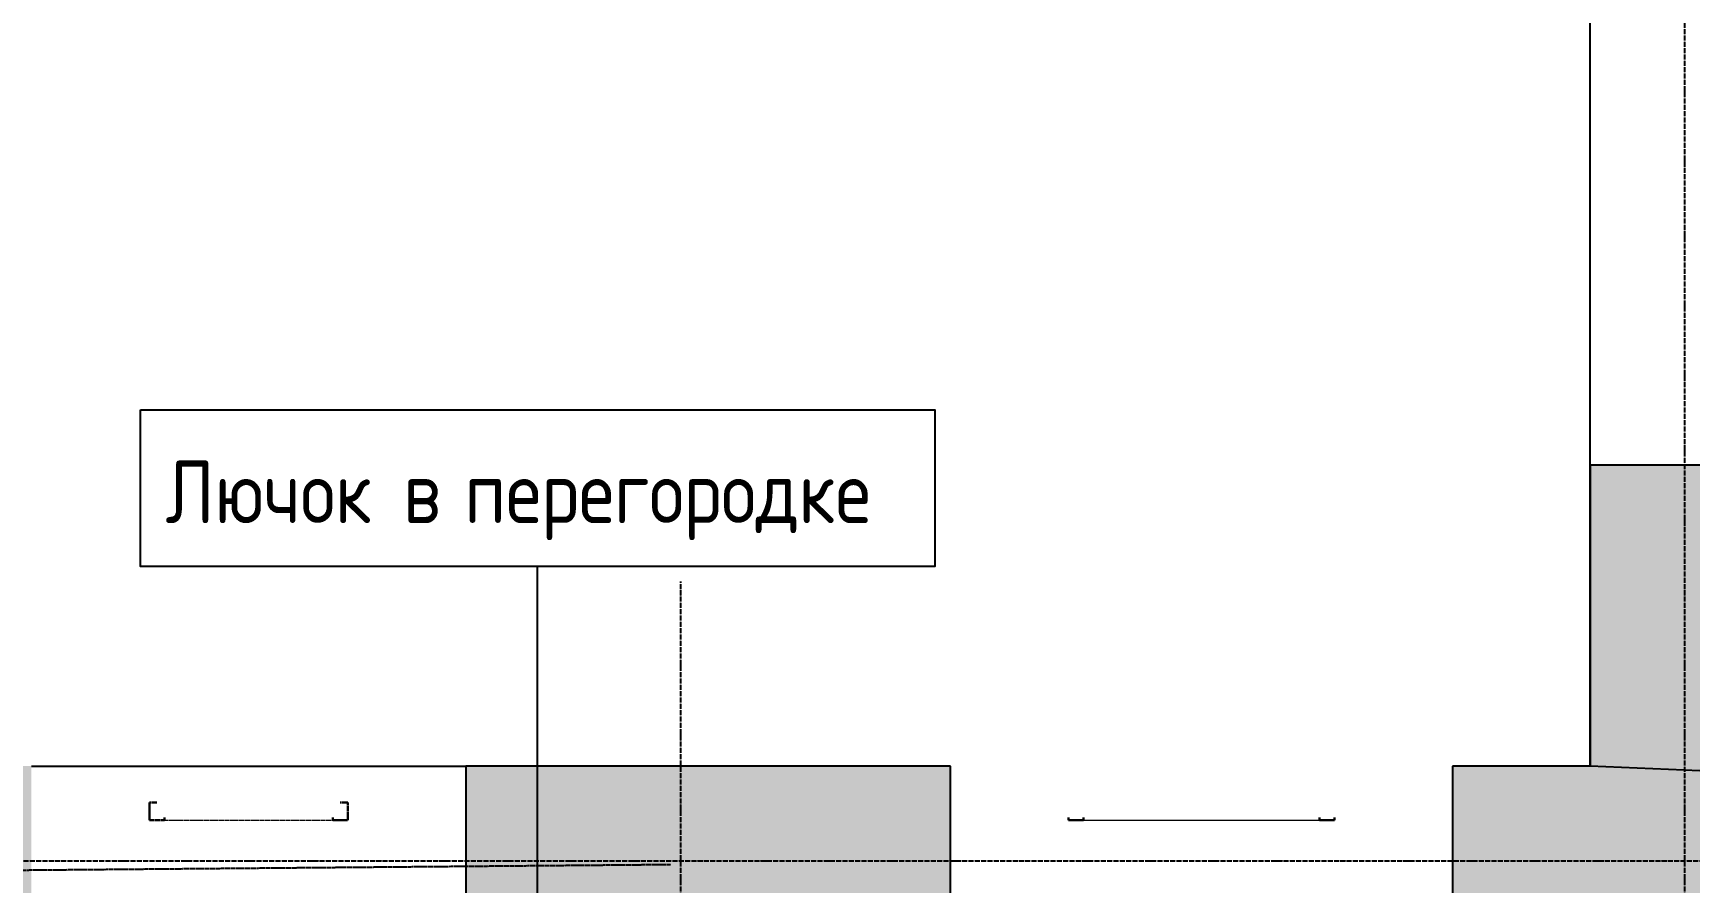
# Model space of a CAD drawing. Header units: millimetres. Extents: x -129048 to 476301, y -5853 to 215316.
# Drawn here: x 147969 to 154569, y 20619 to 24002 of the extents above; entities that cross this region are included whole.
import ezdxf

# ---------------------------------------------------------------- set-up
doc = ezdxf.new("R2010")
doc.units = ezdxf.units.MM
for name, pattern in [('ADSK_Линия сетки', [25, 20, -2.5, 0, -2.5]), ('ADSK_Сверху', [4.5, 3, -1.5]), ('ADSK_Снесено', [4.5, 3, -1.5])]:
    doc.linetypes.add(name, pattern=pattern)
doc.layers.add('_ Окна', color=5, linetype='Continuous', lineweight=30, true_color=0x0000ff)
doc.layers.add('Стены наружные', color=1, linetype='ADSK_Снесено', lineweight=18, true_color=0xff0000)
for name, color, linetype, lineweight in [('Аннотация', 7, 'Continuous', 9), ('Окна', 251, 'Continuous', 18), ('Перекрытие', 7, 'Continuous', 18)]:
    doc.layers.add(name, color=color, linetype=linetype, lineweight=lineweight)
doc.styles.add('GOST Common_B', font='', dxfattribs={"width": 0.9, "height": 250})
doc.styles.get('GOST Common_B').set_extended_font_data('GOST Common', bold=True)

# ---------------------------------------------------------------- blocks, each defined once
blk = doc.blocks.new('Витраж-тент со смещением вовне - 60мм 30 сдвиг-2061572-02 План 2-го этажа маркировочный')
at = {"layer": '_ Окна', "color": 161, "linetype": 'ADSK_Сверху', "true_color": 0xaaaaff}
for p, q in [((-395, 25), (-395, -45)), ((-395, 25), (-365, 25)), ((-395, -45), (-395, 25)), ((395, 25), (365, 25)), ((395, -45), (395, 25)), ((395, -45), (395, 25)), ((-335, -45), (-395, -45)), ((-335, -35), (-335, -45)), ((335, -35), (335, -45)), ((335, -45), (395, -45))]:
    blk.add_line(p, q, dxfattribs=at)
at = {"layer": 'Окна', "color": 161, "linetype": 'ADSK_Сверху', "true_color": 0xaaaaff}
blk.add_line((-335, -45), (335, -45), dxfattribs=at)
blk = doc.blocks.new('Витраж-тент со смещением вовне - 60мм 30 сдвиг верхнее без сетки-1467094-02 План 2-го этажа маркировочный')
at = {"layer": '_ Окна'}
for p, q in [((-530, -35), (-530, -45)), ((-530, -45), (-530, -35)), ((-470, -45), (-530, -45)), ((-470, -35), (-470, -45)), ((470, -35), (470, -45)), ((470, -45), (530, -45)), ((530, -45), (530, -35)), ((530, -45), (530, -35))]:
    blk.add_line(p, q, dxfattribs=at)
at = {"layer": 'Окна'}
blk.add_line((-470, -45), (470, -45), dxfattribs=at)

msp = doc.modelspace()

# ---------------------------------------------------------------- hatches: boundary and pattern name
at = {"layer": 'Стены наружные', "linetype": 'Continuous', "lineweight": 25, "true_color": 0x636466}
h = msp.add_hatch(color=251, dxfattribs=at)
h.paths.add_polyline_path([(154172.61168, 21084.05859), (154682.61168, 21084.05859), (154682.61168, 22282.06367), (154172.61168, 22282.06367), (154172.61168, 21104.22184)])
h.paths.add_polyline_path([(154172.61168, 24052.06367), (154682.61168, 24052.06367), (154682.61168, 26215.56893), (154172.61168, 26215.56893), (154172.61168, 25996.81269)])
h.paths.add_polyline_path([(154172.61168, 27985.56893), (154682.61168, 27985.56893), (154682.61168, 30235.94267), (154172.61168, 30235.94267), (154172.61168, 29258.53991)])
h.paths.add_polyline_path([(154595.97503, 32005.94267), (154682.61168, 32005.94267), (154682.61168, 34237.83372), (154172.61168, 34237.83372), (154172.61168, 32005.94267)])
h.paths.add_polyline_path([(154172.61168, 36007.83372), (154682.61168, 36007.83372), (154682.61168, 43399.20652), (154172.61168, 43399.20652), (154172.61168, 37412.85799)])
h = msp.add_hatch(color=251, dxfattribs=at)
h.paths.add_polyline_path([(154682.61168, 20574.05859), (154682.61168, 21084.05859), (153623.87611, 21084.05859), (153623.87611, 20574.05859), (154681.43432, 20574.05859)])
h.paths.add_polyline_path([(151623.87611, 20574.05859), (151623.87611, 21084.05859), (149692.58072, 21084.05859), (149692.58072, 20574.05859), (150825.9518, 20574.05859)])
h.paths.add_polyline_path([(147624.34134, 20574.05859), (147962.58072, 20574.05859), (147962.58072, 21084.05859), (146881.30433, 21084.05859), (146881.30433, 20574.05859), (147391.30433, 20574.05859)])

# ---------------------------------------------------------------- linework, layer by layer
at = {"linetype": 'ADSK_Линия сетки', "lineweight": 25}
for p, q in [((154549.30993, -3863.55169), (154549.30993, 44684.78674)), ((150549.30993, -3863.55169), (150549.30993, 21818.8012)), ((97053.17482, 20706.78828), (165281.11784, 20706.78828))]:
    msp.add_line(p, q, dxfattribs=at)
at = {"color": 251, "lineweight": 25, "true_color": 0x636466}
for points in [[(154172.61168, 21084.05859), (154172.61168, 43909.20652), (164172.01721, 43909.20652), (164353.34879, 8682.30207), (158072.80028, 8682.30207), (158072.80028, 300.23165), (150176.33128, 300.23165), (150176.33128, 2256.78828), (139375.37313, 2336.47811), (139475.79504, 2335.73719), (139475.79504, -2582.56685), (127112.04326, -2582.56685), (127112.04326, 2336.47811), (116412.39698, 2336.47811), (116412.39698, 422.0206), (108429.89827, 456.78828), (108429.89827, 8679.25245)], [(108910.52572, 11328.12025), (154861.07324, 11328.12025), (154859.2518, 21054.56631), (154172.61168, 21084.05859)]]:
    msp.add_lwpolyline(points, dxfattribs=at)
at = {"layer": 'Аннотация', "color": 251, "lineweight": 25, "true_color": 0x636466}
msp.add_line((149978.82367, 20418.75248), (149978.82367, 21878.69048), dxfattribs=at)
at = {"layer": 'Аннотация', "color": 251, "lineweight": 25, "true_color": 0x636466, "flags": 128}
msp.add_lwpolyline([(148396.52367, 22501.69048), (151561.12367, 22501.69048), (151561.12367, 21878.69048), (148396.52367, 21878.69048)], close=True, dxfattribs=at)
at = {"layer": 'Перекрытие', "color": 251, "linetype": 'ADSK_Сверху', "lineweight": 25, "true_color": 0x636466}
msp.add_line((147220.53037, 20663.61455), (150510.29897, 20692.25372), dxfattribs=at)
at = {"layer": 'Стены наружные', "color": 251, "linetype": 'Continuous', "lineweight": 25, "true_color": 0x636466}
for p, q in [((154172.61168, 22282.06367), (154172.61168, 24052.06367)), ((154172.61168, 22282.06367), (154172.61168, 21084.05859)), ((154682.61168, 22282.06367), (154172.61168, 22282.06367)), ((147962.58072, 21084.05859), (149692.58072, 21084.05859)), ((151623.87611, 21084.05859), (149692.58072, 21084.05859)), ((149692.58072, 21084.05859), (149692.58072, 20574.05859)), ((151623.87611, 20574.05859), (151623.87611, 21084.05859)), ((154172.61168, 21084.05859), (153623.87611, 21084.05859)), ((153623.87611, 21084.05859), (153623.87611, 20574.05859))]:
    msp.add_line(p, q, dxfattribs=at)

# ---------------------------------------------------------------- block references
at = {"layer": '_ Окна', "color": 251, "linetype": 'ADSK_Сверху', "lineweight": 25, "true_color": 0x636466}
msp.add_blockref('Витраж-тент со смещением вовне - 60мм 30 сдвиг-2061572-02 План 2-го этажа маркировочный', (148827.58072, 20914.05859), dxfattribs=at)
at = {"layer": '_ Окна', "color": 251, "lineweight": 25, "true_color": 0x636466}
msp.add_blockref('Витраж-тент со смещением вовне - 60мм 30 сдвиг верхнее без сетки-1467094-02 План 2-го этажа маркировочный', (152623.87611, 20914.05859), dxfattribs=at)

# ---------------------------------------------------------------- texts
at = {"layer": 'Аннотация', "color": 251, "lineweight": 25, "true_color": 0x636466, "char_height": 250, "attachment_point": 1, "style": 'GOST Common_B'}
for s, insert, width in [('Лючок', (148496.52367, 22301.11757), 1046.2021875), ('\\fGOST Common|b1|i0|c204|p34|;\\W.9;в', (149443.07055, 22301.11757), 194.8100625), ('перегородке', (149687.14867, 22301.11757), 2142.9106875)]:
    msp.add_mtext(s, dxfattribs=dict(at, insert=insert, width=width))

doc.saveas('drawing.dxf')
